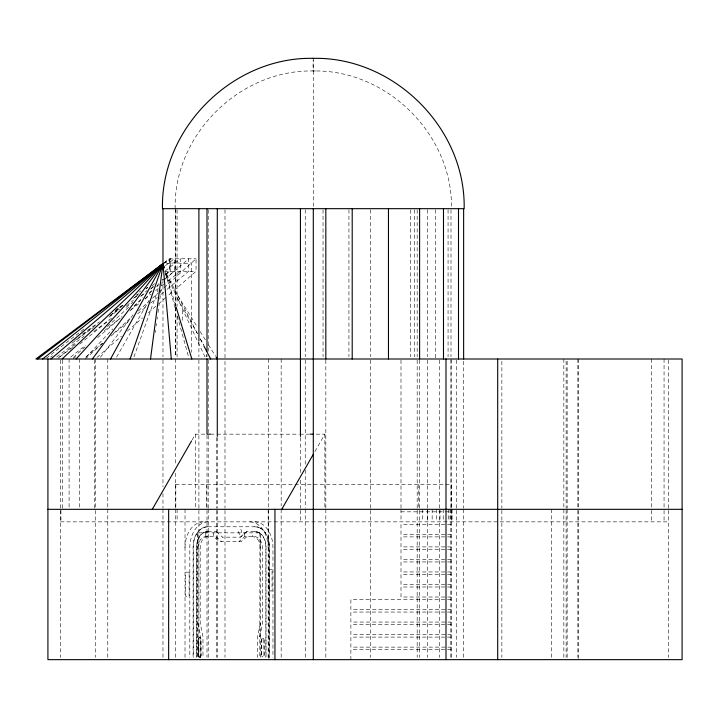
<?xml version="1.0" encoding="UTF-8"?>
<svg xmlns="http://www.w3.org/2000/svg" width="718" height="718" viewBox="0 0 718 718"><rect width="100%" height="100%" fill="white"/><g stroke="black" fill="none" stroke-linecap="round" stroke-linejoin="round"><path stroke-width="0.54" stroke-dasharray="3.59 2.69" d="M185.02 547.69C184.858 536.759 190.746 522.551 203.212 521.851M197.98 547.69L198.572 543.454L200.259 539.864L201.875 538.105L204.756 536.714L215.795 536.615L221.691 541.65M175.129 208.678C173.603 134.894 239.632 69.413 313.299 70.983C386.975 69.413 452.995 134.894 451.469 208.678M200.941 656.028L200.618 637.97M155.303 332.452L155.609 330.244M156.21 325.819L156.506 323.603M157.107 319.178L157.413 316.97M158.014 312.545L158.768 307.008M158.911 305.904L159.216 303.696M159.818 299.271L161.469 287.101M161.622 285.997L162.519 279.356M260.338 623.305L257.574 636.704L257.574 657.464M259.799 636.704L262.573 623.305L262.303 544.827L260.284 539.864L258.668 538.105L255.787 536.714L244.748 536.615L238.861 541.65M198.527 638.76L199.236 637.692M198.778 638.338L198.527 655.112M261.837 639.029L261.711 655.57M133.952 356.9L158.077 289.695M200.941 656.458L200.053 657.284M262.034 638.661L261.54 639.909L261.54 655.112L262.034 656.369M116.594 357.07L149.173 300.16M156.901 286.653L159.109 282.793M192.11 439.946L195.431 434.166L205.949 434.166M314.915 451.505L324.877 434.166L315.408 434.166M100.412 357.232L133.054 314.87M145.296 298.984L152.772 289.282M198.85 637.97L199.541 637.512M200.358 657.105L201.112 655.57L201.112 639.226C201.731 638.131 198.742 636.947 200.484 637.692M85.864 357.376L112.852 328.907M129.814 311.011L142.927 297.189M150.636 289.058L154.496 284.983M73.353 357.492L84.975 346.938M107.377 326.573L129.778 306.209M140.566 296.399L147.208 290.368M152.189 285.845L154.675 283.583M85.289 359L99.389 346.238M100.224 345.493L102.71 343.24M113.489 333.484L131.744 316.97M138.377 310.966L148.33 301.955M152.476 298.203L158.283 292.944M159.118 292.199L163.264 288.448M164.09 287.694L196.041 258.785L196.041 271.314L166.989 296.588M240.342 537.163L246.561 531.697L254.773 531.697M246.741 531.697L240.521 537.163L222.23 537.163M96.948 357.528L121.423 336.239M127.328 331.097L142.514 317.877M148.42 312.743L157.709 304.665M158.552 303.929L166.145 297.324M73.074 359L76.458 356.065M97.621 337.72L122.168 316.441M134.015 306.164L140.791 300.295M149.254 292.953L152.638 290.018M156.874 286.347L158.57 284.884M164.494 279.742L188.672 258.785L188.672 271.314L166.791 289.542M246.983 536.615L241.086 541.65L219.457 541.65L213.569 536.615L213.569 532.846M86.052 356.855L102.369 343.249M110.958 336.087L128.998 321.054M137.587 313.892L146.176 306.73M150.475 303.149L157.35 297.423M160.778 294.559L165.939 290.26M79.716 344.11L109.208 320.004M126.547 305.823L133.485 300.151M57.889 358.3L76.063 343.527M110.689 315.39L122.805 305.545M139.247 292.172L140.979 290.772M165.221 271.072L180.344 258.785L180.344 271.314L166.208 282.353M70.768 356.927L85.792 345.187M104.352 330.693L120.256 318.262M130.856 309.979L138.816 303.759M145 298.93L151.184 294.093M155.6 290.646L158.256 288.573M161.783 285.809L165.319 283.045M46.239 358.318L84.212 328.799M165.445 265.66L174.294 258.785L174.294 271.314L166.307 277.283M163.83 263.048L168.972 259.144M56.686 356.981L84.141 336.069M108.939 317.185L119.574 309.09M134.634 297.62L138.17 294.927M146.149 288.851L147.917 287.505M163.103 263.551L165.535 262.635L170.624 258.785L170.624 271.314L165.185 275.263M163.937 262.923L169.457 258.785L196.041 258.785M59.648 356.99L74.887 345.6M93.708 331.536L111.631 318.137M125.973 307.421L133.144 302.063M141.213 296.031L145.691 292.684M151.067 288.663L153.76 286.661M162.717 279.957L165.409 277.947M74.681 340.565L77.382 338.591M78.289 337.927L95.404 325.425M115.221 310.939L124.232 304.351M136.851 295.134L138.646 293.815M145.853 288.546L147.657 287.236M165.544 274.159L168.972 271.655M71.926 343.177L93.654 327.354M109.953 315.48L119.915 308.228M133.494 298.338L137.12 295.708M50.628 357.043L52.441 355.742M82.247 334.229L99.416 321.844M115.67 310.113L118.38 308.157M119.287 307.51L123.801 304.244M136.447 295.125L138.26 293.815M165.355 274.267L169.457 271.314L169.457 258.785M202.413 528.044C195.951 531.787 193.33 539.703 193.277 546.811L193.277 657.419M203.741 532.594C198.787 535.377 196.786 541.408 196.741 546.811L196.741 657.419M204.056 527.263L208.005 526.779M206.102 526.841C197.046 528.331 193.052 538.599 193.097 546.811L193.097 657.419M204.953 532.02L208.005 531.697M206.56 531.715C199.613 532.711 196.526 540.564 196.561 546.811L196.561 657.419M199.407 637.512L199.864 637.449M262.465 638.203L263.802 638.661M200.187 657.284L198.85 656.826M263.865 639.029L264.036 655.112C262.869 657.347 263.192 657.347 264.161 655.112L264.161 639.909L263.111 638.203M208.005 521.851C195.538 522.551 189.651 536.759 189.812 547.69L189.812 657.41M208.005 536.615C202.664 536.92 200.142 543.005 200.205 547.69L200.205 623.305L202.979 636.704L202.979 657.464M315.642 70.983L313.075 70.983L313.075 60.456M164.646 271.314L196.041 271.314M210.365 434.166L215.956 434.166M217.078 434.166L298.751 434.166M299.873 434.166L308.821 434.166M175.614 484.273L451.299 484.273L451.299 508.236M400.994 511.835L451.101 511.835M60.483 521.851L668.727 521.851M451.101 524.355L400.994 524.355L400.994 534.38L451.101 534.38M207.825 526.779L254.773 526.779M207.825 531.697L216.504 531.697M451.101 536.885L400.994 536.885L400.994 546.91L451.101 546.91M451.101 549.414L400.994 549.414L400.994 559.439L451.101 559.439M451.101 561.943L400.994 561.943L400.994 571.959L451.101 571.959M451.101 574.463L400.994 574.463L400.994 584.488L451.101 584.488M451.101 586.992L400.994 586.992L400.994 597.017L451.101 597.017M451.101 599.521L350.878 599.521L350.878 609.546L451.101 609.546M451.101 612.05L350.878 612.05L350.878 622.066L451.101 622.066M451.101 624.579L350.878 624.579L350.878 634.595L451.101 634.595M451.101 637.099L350.878 637.099L350.878 647.124L451.101 647.124M451.101 649.628L350.878 649.628L350.878 659.654M254.594 531.697L257.645 532.02M254.773 521.851C267.24 522.551 273.127 536.759 272.966 547.69L272.966 657.41M249.981 521.851C262.447 522.551 268.335 536.759 268.173 547.69M254.594 526.779L258.139 527.174M262.465 656.826L262.914 656.889M256.039 531.715C262.985 532.711 266.073 540.564 266.037 546.811L266.037 657.419M258.543 527.263L257.026 526.779M165.535 262.635L168.093 263.596L175.605 262.635L183.117 263.596L191.464 262.923L191.464 352.305M258.363 527.263C266.252 529.965 269.465 539.137 269.501 546.811L269.501 657.419M199.541 657.284L198.482 655.57L198.617 639.226M258.857 532.594C263.811 535.377 265.813 541.408 265.857 546.811L265.857 657.419M260.185 528.044C266.647 531.787 269.268 539.703 269.322 546.811L269.322 657.419M216.324 531.697L222.409 537.163M262.294 656.647L261.711 656.001M177.75 295.583L197.226 326.816M200.178 331.554L205.492 340.072M208.435 344.802L215.526 356.164M177.75 298.912L197.441 333.807M200.178 338.645L204.011 345.43M197.297 333.233L165.463 271.916L175.748 305.895M200.385 339.183L203.472 345.125M205.043 356.999L165.463 272.768L175.802 310.499M198.778 656.458L198.617 655.57M177.283 315.884L188.511 356.846M197.98 623.305L200.753 636.704L200.753 657.464M260.338 547.69C260.41 543.005 257.888 536.92 252.548 536.615L252.548 532.846M668.727 360.122L668.727 508.2M668.727 510.372L668.727 657.41M664.06 359L664.06 508.2M664.06 510.372L664.06 521.851M651.531 359L651.531 508.2M651.531 510.372L651.531 521.851M578.681 359L578.681 508.2M578.681 510.444L578.681 659.654M577.855 359L577.855 508.2M577.855 510.372L577.855 657.41M567.139 361.244L567.139 508.2M567.139 509.322L567.139 657.41M566.116 361.244L566.116 508.2M566.116 510.372L566.116 657.41M563.845 359L563.845 508.2M563.845 509.322L563.845 657.41M551.316 509.322L551.316 657.41M501.864 361.244L501.864 508.2M501.864 510.372L501.864 657.41M463.631 361.244L463.631 508.2M463.631 509.322L463.631 659.654M456.433 360.122L456.433 508.2M456.433 510.372L456.433 657.41M452.044 509.322L452.089 521.851M451.281 510.372L451.281 521.851M451.101 359L451.101 508.2M451.101 509.322L451.101 659.654M450.994 209.8L450.994 356.756M450.994 360.122L450.994 508.236M450.976 509.322L450.976 657.41M450.015 509.322L450.015 521.851M448.238 509.322L448.238 521.851M448.068 209.8L448.068 356.756M443.221 509.322L443.221 521.851M439.999 509.322L439.999 521.851M439.712 360.122L439.712 508.2M439.712 510.372L439.712 657.41M436.302 509.322L436.302 521.851M435.485 209.8L435.485 359M432.155 509.322L432.155 521.851M427.695 209.8L427.695 356.756M427.695 360.122L427.695 508.2M427.695 510.372L427.695 657.41M427.578 509.322L427.578 521.851M422.579 509.322L422.579 521.851M419.599 360.122L419.599 508.2M419.599 510.444L419.599 657.41M418.782 484.273L418.782 508.236M417.176 209.8L417.176 356.756M417.176 360.122L417.176 508.236M417.176 510.372L417.176 657.41M414.573 209.8L414.573 356.756M410.66 209.8L410.66 356.756M400.994 360.122L400.994 508.2M400.994 509.322L400.994 521.851M370.344 209.8L370.344 356.756M370.344 360.122L370.344 508.2M370.344 510.444L370.344 657.41M348.939 209.8L348.939 356.756M325.828 360.122L325.828 508.2M325.828 509.322L325.828 657.41M324.877 434.166L324.877 508.2M323.046 209.8L323.046 356.756M313.299 58.346L313.299 207.78M305.24 209.8L305.24 356.756M305.24 360.122L305.24 464.456M305.24 470.066L305.24 508.2M305.24 509.322L305.24 657.41M300.438 437.531L300.438 473.431M300.438 480.162L300.438 508.2M300.438 510.372L300.438 521.851M281.169 359L281.169 505.957M281.169 509.322L281.169 657.41M268.64 359L268.64 508.2M268.64 510.372L268.64 659.654M268.173 509.322L268.173 657.41M260.338 657.446L260.338 532.846L197.549 532.846L197.549 657.428M259.916 532.846L259.799 657.464M244.748 532.846L244.748 536.615M224.994 209.8L224.994 357.878M224.994 361.244L224.994 508.2M224.994 510.372L224.994 657.41M217.294 437.531L217.294 508.2M217.294 510.372L217.294 657.41M216.351 437.531L216.351 508.2M216.351 510.444L216.351 657.41M208.22 209.8L208.22 351.147M208.22 360.122L208.22 508.236M208.22 509.322L208.22 657.41M206.999 354.512L206.999 356.756M206.999 435.287L206.999 508.2M206.999 510.444L206.999 657.41M206.622 354.512L206.622 356.756M206.622 484.273L206.622 508.236M205.779 532.846L205.779 536.615M198.904 342.172L198.904 356.756M198.904 360.122L198.904 508.2M198.904 510.372L198.904 657.41M197.98 532.846L197.98 657.446M195.431 434.166L195.431 508.2M185.02 509.322L185.02 657.41M182.363 310.463L182.363 321M177.095 209.8L177.095 306.272M177.095 316.369L177.095 356.756M177.095 509.322L177.095 521.851M175.82 209.8L175.82 306.272M175.82 307.394L175.82 356.756M175.82 484.273L175.82 508.236M175.614 208.678L175.614 306.272M175.614 307.394L175.614 356.756M175.614 359L175.614 465.255M175.614 473.09L175.614 508.236M175.614 509.322L175.614 657.41M169.924 258.785L169.924 271.314M162.977 279.401L162.977 356.756M162.977 360.122L162.977 486.885M162.977 493.616L162.977 508.2M162.977 509.322L162.977 657.41M107.781 359L107.781 508.2M107.781 509.322L107.781 657.41M95.261 359L95.261 508.2M95.261 510.444L95.261 657.41M94.345 360.122L94.345 508.2M79.716 359L79.716 508.2M69.09 359L69.09 508.2M62.637 360.122L62.637 508.2M60.949 510.372L60.949 521.851M60.492 360.122L60.483 508.2M60.483 510.372L60.483 657.41M238.52 531.491C240.709 541.426 244.201 524.463 238.52 531.491M272.059 569.464L268.972 569.464L268.972 590.959L272.059 590.959L272.059 569.464M189.121 572.174L185.657 572.174L185.657 596.272L189.121 596.272L189.121 572.174"/><path stroke-width="1.08" d="M150.52 359L162.977 263.703L37.587 359M130.084 359L162.977 263.703L164.216 267.805M110.527 359L162.977 263.703L164.081 267.733M152.288 509.322L191.562 440.906M281.725 509.322L313.254 454.395M92.371 359L162.977 263.703L171.288 359M76.099 359L162.977 263.703L163.498 270.354M62.152 359L162.977 263.703L42.64 359M50.897 359L162.977 263.703M163.103 263.551L35.9 359L682.1 359L682.1 659.654L47.918 659.654L47.918 359M313.299 58.346C232.865 56.632 160.787 128.127 162.456 208.678L464.151 208.678C465.811 128.127 393.733 56.632 313.299 58.346L313.075 58.346M210.365 434.166L206.999 434.166L206.999 359M309.943 434.166L313.299 434.166M47.918 509.322L682.1 509.322M216.109 357.106L217.294 359M203.984 346.121L210.67 359M176.072 306.963L191.832 359M497.7 359L497.7 659.654M463.631 208.678L463.631 359M458.506 208.678L458.506 359M445.995 359L445.995 659.654M443.491 208.678L443.491 359M419.599 208.678L419.599 359M388.465 208.678L388.465 359M352.206 208.678L352.206 359M325.828 208.678L325.828 359M313.299 208.678L313.299 659.654M300.438 208.678L300.438 436.409M274.949 509.322L274.949 659.654M217.294 208.678L217.294 436.409M206.999 208.678L206.999 351.147M198.904 208.678L198.904 341.05M168.649 509.322L168.649 659.654M162.977 208.678L162.977 265.947"/></g></svg>
